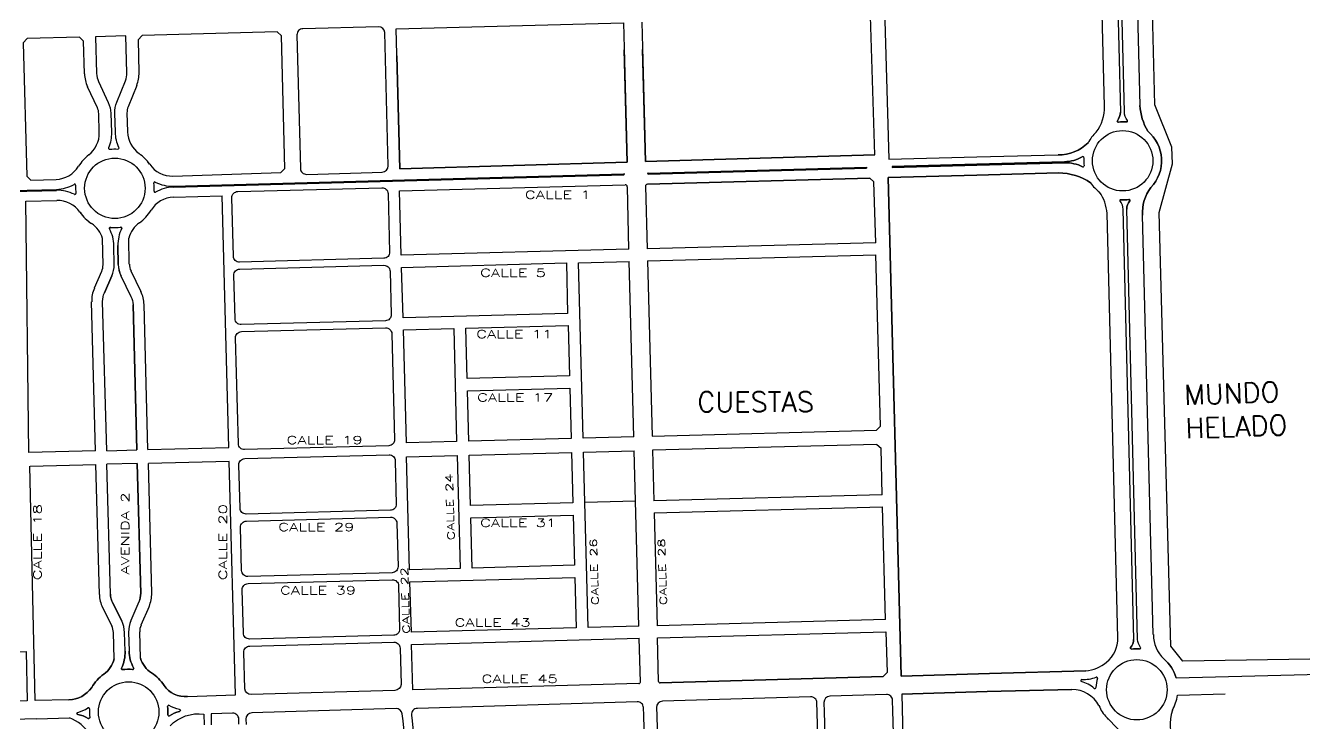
# Model space of a CAD drawing. Header units: millimetres. Extents: x 4374322 to 4409026, y 6503580 to 6534206.
# Drawn here: x 4379450 to 4380729, y 6515679 to 6516377 of the extents above; entities that cross this region are included whole.
import ezdxf

# ---------------------------------------------------------------- set-up
doc = ezdxf.new("R2010")
doc.units = ezdxf.units.MM
for name, color, linetype in [('LINEA CALLE', 252, 'Continuous'), ('NOMBRE BARRIO', 8, 'Continuous'), ('NOMBRE CALLE', 252, 'Continuous')]:
    doc.layers.add(name, color=color, linetype=linetype)
doc.styles.add('ROMANS', font='romans')

msp = doc.modelspace()

# ---------------------------------------------------------------- linework, layer by layer
at = {"layer": 'LINEA CALLE', "transparency": 33554687}
for p, q in [((4380290.9, 6517001.3, -648.1), (4380313.3, 6516243.2, -648.1)), ((4379820.9, 6516373.5, -648.1), (4380048.1, 6516379.5, -648.1)), ((4380048.1, 6516379.5, -648.1), (4380051.8, 6516240.2, -648.1)), ((4380066.2, 6516380, -648.1), (4380069.9, 6516240.7, -648.1)), ((4380299.1, 6516247.6, -648.1), (4380295, 6516386, -648.1)), ((4379566.9, 6516366.8, -648.1), (4379563, 6516362.6, -648.1)), ((4379702, 6516370.3, -648.1), (4379566.9, 6516366.8, -648.1)), ((4379706.1, 6516366.4, -648.1), (4379702, 6516370.3, -648.1)), ((4379709.6, 6516233.8, -648.1), (4379706.1, 6516366.4, -648.1)), ((4379824.6, 6516233.3, -648.1), (4379820.9, 6516373.5, -648.1)), ((4379452, 6516363.7, -648.1), (4379448.1, 6516359.6, -648.1)), ((4379448.1, 6516359.6, -648.1), (4379451.6, 6516226, -648.1)), ((4379504.4, 6516365.1, -648.1), (4379452, 6516363.7, -648.1)), ((4379508.5, 6516361.2, -648.1), (4379504.4, 6516365.1, -648.1)), ((4379509.4, 6516328.4, -648.1), (4379508.5, 6516361.2, -648.1)), ((4379563, 6516362.6, -648.1), (4379563.8, 6516329.8, -648.1)), ((4379821.6, 6516346.3, -648.1), (4379824.6, 6516233.3, -648.1)), ((4379824.6, 6516233.3, -648.1), (4379821.6, 6516346.3, -648.1)), ((4380051.8, 6516240.2, -648.1), (4380048.8, 6516352.3, -648.1)), ((4380048.8, 6516352.3, -648.1), (4380051.8, 6516240.2, -648.1)), ((4380066.9, 6516352.8, -648.1), (4380069.9, 6516240.7, -648.1)), ((4380069.9, 6516240.7, -648.1), (4380066.9, 6516352.8, -648.1)), ((4379522.2, 6516294.6, -648.1), (4379512.4, 6516315.6, -648.1)), ((4379561.5, 6516316.9, -648.1), (4379552.9, 6516295.4, -648.1)), ((4379551.8, 6516289.4, -648.1), (4379552.3, 6516270.3, -648.1)), ((4379524.1, 6516269.6, -648.1), (4379523.6, 6516288.7, -648.1)), ((4379824.6, 6516233.3, -648.1), (4380051.8, 6516240.2, -648.1)), ((4380051.8, 6516240.2, -648.1), (4379824.6, 6516233.3, -648.1)), ((4380069.9, 6516240.7, -648.1), (4380299.1, 6516247.6, -648.1)), ((4380299.1, 6516247.6, -648.1), (4380069.9, 6516240.7, -648.1)), ((4379451.6, 6516226, -648.1), (4379455.8, 6516222.1, -648.1)), ((4379597.7, 6516226.2, -648.1), (4379705.7, 6516229.7, -648.1)), ((4379598, 6516216.1, -648.1), (4380048.5, 6516228.5, -648.1)), ((4379598, 6516216.1, -648.1), (4380048.5, 6516228.5, -648.1)), ((4379598, 6516215.1, -648.1), (4380048.5, 6516227.5, -648.1)), ((4379598, 6516215.1, -648.1), (4380048.5, 6516227.5, -648.1)), ((4379705.7, 6516229.7, -648.1), (4379709.6, 6516233.8, -648.1)), ((4380072.7, 6516229.2, -648.1), (4380290.8, 6516235.2, -648.1)), ((4380072.7, 6516229.2, -648.1), (4380290.8, 6516235.2, -648.1)), ((4380072.7, 6516228.2, -648.1), (4380290.8, 6516234.2, -648.1)), ((4380072.7, 6516228.2, -648.1), (4380290.8, 6516234.2, -648.1)), ((4379322.7, 6516208.6, -648.1), (4379481.3, 6516212.9, -648.1)), ((4379322.7, 6516208.6, -648.1), (4379481.3, 6516212.9, -648.1)), ((4379455.8, 6516222.1, -648.1), (4379481, 6516222.8, -648.1)), ((4379824.1, 6516211.3, -648.1), (4380049.8, 6516217.5, -648.1)), ((4379824.1, 6516211.3, -648.1), (4380049.8, 6516217.5, -648.1)), ((4380053.5, 6516153, -648.1), (4380051.9, 6516215.5, -648.1)), ((4380053.5, 6516153, -648.1), (4380051.9, 6516215.5, -648.1)), ((4380070, 6516216, -648.1), (4380071.7, 6516153.5, -648.1)), ((4380070, 6516216, -648.1), (4380071.7, 6516153.5, -648.1)), ((4380294.3, 6516224.2, -648.1), (4380298.4, 6516220.3, -647.1)), ((4380300.1, 6516159.5, 390.6), (4380298.4, 6516220.3, 390.6)), ((4378661.8, 6516193.2, -648.1), (4379481.3, 6516211.9, -648.1)), ((4378661.8, 6516193.2, -648.1), (4379481.3, 6516211.9, -648.1)), ((4379598.3, 6516205.1, -648.1), (4379647, 6516206.4, -648.1)), ((4379826, 6516147, 390.6), (4379824.1, 6516211.3, 390.6)), ((4380542.1, 6515764.5), (4380531.4, 6516188.9)), ((4380542.1, 6515764.5), (4380531.4, 6516188.9)), ((4380577.5, 6515767.7), (4380566.9, 6516187.2)), ((4380577.5, 6515767.7), (4380566.9, 6516187.2)), ((4379527.9, 6516137.6, -648.1), (4379527.5, 6516163.8, -648.1)), ((4379527.9, 6516137.6, -648.1), (4379527.5, 6516163.8, -648.1)), ((4379554.1, 6516138.1, -648.1), (4379553.7, 6516164.2, -648.1)), ((4379539, 6516137.8, -648.1), (4379538.7, 6516156.6, -648.1)), ((4379539, 6516137.8, -648.1), (4379538.7, 6516156.6, -648.1)), ((4379543, 6516137.9, -648.1), (4379542.7, 6516156.7, -648.1)), ((4380053.5, 6516153, 390.6), (4379826, 6516147, 390.6)), ((4380300.1, 6516159.5, 390.6), (4380071.7, 6516153.5, 390.6)), ((4380003.2, 6516139.6, 390.6), (4380053.8, 6516140.9, 390.6)), ((4380007.8, 6515964.2, 390.6), (4380003.2, 6516139.6, 390.6)), ((4380058.5, 6515965.6, -648.1), (4380053.8, 6516140.9, -648.1)), ((4380058.5, 6515965.6, -648.1), (4380053.8, 6516140.9, -648.1)), ((4380072, 6516141.4, 390.6), (4380300.4, 6516147.4, 390.6)), ((4380072, 6516141.4, -648.1), (4380076.6, 6515966.1, -648.1)), ((4380072, 6516141.4, -648.1), (4380076.6, 6515966.1, -648.1)), ((4380304.9, 6515976.1, 390.6), (4380300.4, 6516147.4, 390.6)), ((4379526.5, 6516130.8, -648.1), (4379519.1, 6516114.1, -648.1)), ((4379536.7, 6516126.3, -648.1), (4379529.3, 6516109.6, -648.1)), ((4379536.7, 6516126.3, -648.1), (4379529.3, 6516109.6, -648.1)), ((4379545.8, 6516126.4, -648.1), (4379555.8, 6516105.9, -648.1)), ((4379545.8, 6516126.4, -648.1), (4379555.8, 6516105.9, -648.1)), ((4379555.8, 6516131.3, -648.1), (4379565.8, 6516110.8, -648.1)), ((4379555.8, 6516131.3, -648.1), (4379565.8, 6516110.8, -648.1)), ((4379520.4, 6515951.4, -648.1), (4379516.4, 6516100.6, -648.1)), ((4379531.5, 6515951.6, -648.1), (4379527.5, 6516100.9, -648.1)), ((4379531.5, 6515951.6, -648.1), (4379527.5, 6516100.9, -648.1)), ((4379561.7, 6515952.4, -648.1), (4379557.9, 6516097.6, -648.1)), ((4379561.7, 6515952.4, -648.1), (4379557.9, 6516097.6, -648.1)), ((4379572.8, 6515952.7, -648.1), (4379568.9, 6516097.9, -648.1)), ((4380076.6, 6515966.1, 390.6), (4380301, 6515972, 390.6)), ((4380304.9, 6515976.1, 390.6), (4380301, 6515972, 390.6)), ((4380058.5, 6515965.6, 390.6), (4380007.8, 6515964.2, 390.6)), ((4380301.4, 6515957.9, 390.6), (4380077, 6515952, 390.6)), ((4380301.4, 6515957.9, 390.6), (4380305.5, 6515954, 390.6)), ((4379893.8, 6515947.1, 390.6), (4379996.1, 6515949.8, 390.6)), ((4379895.1, 6515896.7, 390.6), (4379893.8, 6515947.1, 390.6)), ((4379996.1, 6515949.8, 390.6), (4379997.4, 6515899.4, 390.6)), ((4380008.2, 6515950.1, 390.6), (4380058.8, 6515951.5, 390.6)), ((4380012.8, 6515774.8, 390.6), (4380008.2, 6515950.1, 390.6)), ((4380063.5, 6515776.1, -648.1), (4380058.8, 6515951.5, -648.1)), ((4380063.5, 6515776.1, -648.1), (4380058.8, 6515951.5, -648.1)), ((4380077, 6515952, -648.1), (4380078.3, 6515901.6, -648.1)), ((4380306.7, 6515907.6, 390.6), (4380305.5, 6515954, 390.6)), ((4379524.2, 6515807.9, -648.1), (4379520.7, 6515937.7, -648.1)), ((4379524.2, 6515807.9, -648.1), (4379520.7, 6515937.7, -648.1)), ((4379535.3, 6515808.2, -648.1), (4379531.8, 6515938, -648.1)), ((4379535.3, 6515808.2, -648.1), (4379531.8, 6515938, -648.1)), ((4379565.5, 6515809, -648.1), (4379562.1, 6515938.7, -648.1)), ((4379565.5, 6515809, -648.1), (4379562.1, 6515938.7, -648.1)), ((4379576.6, 6515809.3, -648.1), (4379573.2, 6515938.9, -648.1)), ((4380306.7, 6515907.6, 390.6), (4380078.3, 6515901.6, 390.6)), ((4379997.4, 6515899.4, 390.6), (4379895.1, 6515896.7, 390.6)), ((4380060.2, 6515901.1, 390.6), (4380009.5, 6515899.8, 390.6)), ((4380078.6, 6515889.5, 390.6), (4380307, 6515895.5, 390.6)), ((4380310, 6515782.7, 390.6), (4380307, 6515895.5, 390.6)), ((4379895.5, 6515884.6, 390.6), (4379997.7, 6515887.3, 390.6)), ((4379896.8, 6515834.3, 390.6), (4379895.5, 6515884.6, 390.6)), ((4379997.7, 6515887.3, 390.6), (4379999.1, 6515837, 390.6)), ((4380078.6, 6515889.5, -648.1), (4380081.6, 6515776.6, -648.1)), ((4379999.1, 6515837, 390.6), (4379896.8, 6515834.3, 390.6)), ((4379527.5, 6515794.8, -648.1), (4379536.6, 6515776.5, -648.1)), ((4379527.5, 6515794.8, -648.1), (4379536.6, 6515776.5, -648.1)), ((4379537.4, 6515799.8, -648.1), (4379546.5, 6515781.4, -648.1)), ((4379537.4, 6515799.8, -648.1), (4379546.5, 6515781.4, -648.1)), ((4379563.8, 6515800.5, -648.1), (4379555.7, 6515781.7, -648.1)), ((4379563.8, 6515800.5, -648.1), (4379555.7, 6515781.7, -648.1)), ((4379574, 6515796, -648.1), (4379565.8, 6515777.2, -648.1)), ((4379574, 6515796, -648.1), (4379565.8, 6515777.2, -648.1)), ((4380310, 6515782.7, 390.6), (4380081.6, 6515776.6, 390.6)), ((4379539, 6515743.5, -648.1), (4379538.3, 6515769.7, -648.1)), ((4379539, 6515743.5, -648.1), (4379538.3, 6515769.7, -648.1)), ((4379549.9, 6515751.1, -648.1), (4379549.4, 6515770, -648.1)), ((4379549.9, 6515751.1, -648.1), (4379549.4, 6515770, -648.1)), ((4379553.4, 6515770.1, -648.1), (4379553.9, 6515751.3, -648.1)), ((4379553.4, 6515770.1, -648.1), (4379553.9, 6515751.3, -648.1)), ((4379565.2, 6515744.2, -648.1), (4379564.5, 6515770.4, -648.1)), ((4379565.2, 6515744.2, -648.1), (4379564.5, 6515770.4, -648.1)), ((4380063.5, 6515776.1, 390.6), (4380012.8, 6515774.8, 390.6)), ((4380081.9, 6515764.5, 390.6), (4380310.3, 6515770.6, 390.6)), ((4379836.3, 6515758, 390.6), (4380063.8, 6515764.1, 390.6)), ((4379837.5, 6515712.4, -648.1), (4379836.3, 6515758, 390.6)), ((4380065, 6515720.3, -648.1), (4380063.8, 6515764.1, -648.1)), ((4380065, 6515720.3, -648.1), (4380063.8, 6515764.1, -648.1)), ((4380083.1, 6515720.9, -628.6), (4380081.9, 6515764.5, 390.6)), ((4380063.5, 6515718.9, -648.1), (4379837.5, 6515712.4, -648.1)), ((4380063.5, 6515718.9, -648.1), (4379837.5, 6515712.4, -648.1)), ((4379493.8, 6515702.6, -648.1), (4379459.9, 6515701.7, -648.1)), ((4379493.8, 6515702.6, -648.1), (4379459.9, 6515701.7, -648.1)), ((4380326.1, 6515708.2, 390.6), (4380330.2, 6515553.2, 390.6)), ((4380326.1, 6515708.2, 390.6), (4380330.2, 6515553.2, 390.6)), ((4379461.5, 6515683.5, -648.1), (4379494.3, 6515684.5, -648.1)), ((4379831.6, 6515641.9, -648.1), (4379827.7, 6515681.6, -648.1)), ((4380589.3, 6515625.1, -648.1), (4380531, 6515684.8, -648.1)), ((4380589.3, 6515625.1, -648.1), (4380531, 6515684.8, -648.1))]:
    msp.add_line(p, q, dxfattribs=at)
at = {"layer": 'LINEA CALLE', "transparency": 33554687, "elevation": -648.1}
for points in [[(4380550.8, 6516280.3, 0.051443), (4380542.7, 6516280.1, -0.603171), (4380541.7, 6516281.6, 0.144294), (4380544.6, 6516290.2, -0.144294), (4380541.7, 6516281.6, 0.603171), (4380542.7, 6516280.1, -0.051443), (4380550.8, 6516280.3, 0.603171), (4380551.8, 6516281.8, -0.161837), (4380548.6, 6516290.3), (4380530.3, 6517009.2), (4380526.3, 6517009.1), (4380544.6, 6516290.2)], [(4380313.3, 6516243.2), (4380401.2, 6516245.4), (4380482.4, 6516247.4, 0.202104), (4380512.3, 6516259.4, -0.202104), (4380482.4, 6516247.4)], [(4380545, 6516202.6, 0.051443), (4380553.1, 6516202.8, -0.603171), (4380554.1, 6516201.3, 0.188935), (4380551, 6516193.1, -0.188935), (4380554.1, 6516201.3, 0.603171), (4380553.1, 6516202.8, -0.051443), (4380545, 6516202.6, 0.603171), (4380544.1, 6516201.1, -0.183517), (4380547, 6516193), (4380557.9, 6515763)], [(4380563.9, 6515753.5, 0.051443), (4380555.8, 6515753.3, -0.603171), (4380554.8, 6515754.7, 0.189861), (4380557.9, 6515763, -0.189861), (4380554.8, 6515754.7, 0.603171), (4380555.8, 6515753.3, -0.051443), (4380563.9, 6515753.5, 0.603171), (4380564.9, 6515755, -0.182554), (4380561.9, 6515763), (4380551, 6516193.1)], [(4379531.5, 6515951.6), (4379527.5, 6516100.9, -0.111652), (4379529.3, 6516109.6), (4379536.7, 6516126.3, 0.109518), (4379539, 6516137.8), (4379538.7, 6516156.6, 0.118367), (4379534.3, 6516173.5, -0.603171), (4379535.3, 6516175, 0.064548), (4379545.4, 6516175.2, -0.603171), (4379546.5, 6516173.7, 0.118367), (4379542.7, 6516156.7), (4379543, 6516137.9, 0.109518), (4379545.8, 6516126.4), (4379555.8, 6516105.9, -0.107384), (4379557.9, 6516097.6), (4379561.7, 6515952.4)], [(4379562.1, 6515938.7), (4379565.5, 6515809, -0.109518), (4379563.8, 6515800.5), (4379555.7, 6515781.7, 0.109518), (4379553.4, 6515770.1), (4379553.9, 6515751.3, 0.118367), (4379558.4, 6515734.4, -0.603171), (4379557.4, 6515732.9, 0.064548), (4379547.3, 6515732.7, -0.603171), (4379546.3, 6515734.1, 0.118367), (4379549.9, 6515751.1), (4379549.4, 6515770, 0.109518), (4379546.5, 6515781.4), (4379537.4, 6515799.8, -0.109518), (4379535.3, 6515808.2), (4379531.8, 6515938)], [(4379558.4, 6515734.4, -0.118367), (4379553.9, 6515751.3, 0.118367), (4379558.4, 6515734.4, -0.603171), (4379557.4, 6515732.9, 0.064548), (4379547.3, 6515732.7, -0.603171), (4379546.3, 6515734.1, 0.118367), (4379549.9, 6515751.1, -0.118367), (4379546.3, 6515734.1, 0.603171), (4379547.3, 6515732.7, -0.064548), (4379557.4, 6515732.9, 0.603171), (4379558.4, 6515734.4)], [(4379612.4, 6515706, -0.281995), (4379588.8, 6515717, 0.104723), (4379576.4, 6515729.4, -0.176058), (4379565.2, 6515744.2, 0.176058), (4379576.4, 6515729.4, -0.104723), (4379588.8, 6515717, 0.281995), (4379612.4, 6515706), (4379660.2, 6515707.4)], [(4380241.6, 6515690.3), (4380241.3, 6515699.7, 0.415364), (4380235.1, 6515705.6), (4380087, 6515701.1, 0.413095), (4380081.1, 6515694.9), (4380081.3, 6515686.6)], [(4380317.3, 6515692), (4380317, 6515702, 0.414449), (4380310.8, 6515707.8), (4380254.2, 6515706.1, 0.413065), (4380248.4, 6515699.9), (4380248.6, 6515690.4)], [(4379604.4, 6515693, -0.790444), (4379604.4, 6515691, 0.790444), (4379604.4, 6515693, -0.077482), (4379593.9, 6515696.9, 0.620377), (4379592.4, 6515695.9, -0.054023), (4379592.7, 6515687.4, 0.620377), (4379594.2, 6515686.5, -0.077482), (4379604.4, 6515691, 0.077482), (4379594.2, 6515686.5, -0.620377), (4379592.7, 6515687.4, 0.054023), (4379592.4, 6515695.9)], [(4379604.4, 6515693, -0.077482), (4379593.9, 6515696.9, 0.620377), (4379592.4, 6515695.9)], [(4379594.9, 6515676.6, -0.232336), (4379628.6, 6515688.3), (4379628.9, 6515677.4)], [(4379663.7, 6515678.2), (4379663.6, 6515683.3, 0.416147), (4379657.3, 6515689.2), (4379635.8, 6515688.5), (4379636.1, 6515677.5)], [(4379827.7, 6515681.6), (4379826.9, 6515688.4, 0.39022), (4379820.7, 6515693.8), (4379676.5, 6515689.4, 0.412907), (4379670.6, 6515683.2), (4379670.8, 6515678)], [(4380068.2, 6515686.7), (4380068, 6515694.8, 0.415342), (4380061.8, 6515700.6), (4379842, 6515694, 0.438621), (4379836.2, 6515687.3), (4379836.8, 6515681.4)], [(4380081.3, 6515686.6), (4380082.4, 6515647.8, 0.414026), (4380088.6, 6515641.9), (4380236.7, 6515645.7, 0.414371), (4380242.6, 6515651.9), (4380241.6, 6515690.3)], [(4380248.6, 6515690.4), (4380251.1, 6515597.7, 0.414056), (4380257.3, 6515591.8), (4380314.1, 6515593.3, 0.415286), (4380320, 6515599.5), (4380317.3, 6515692)], [(4379836.8, 6515681.4), (4379840.9, 6515641, 0.388936), (4379847, 6515635.6), (4380063.4, 6515641.2, 0.414392), (4380069.3, 6515647.4), (4380068.2, 6515686.7)]]:
    msp.add_lwpolyline(points, format="xyb", dxfattribs=at)
at = {"layer": 'LINEA CALLE', "transparency": 33554687}
for points in [[(4380600.4, 6515724.5), (4380770.7, 6515729), (4380770.7, 6515729), (4380759.9, 6516157.5), (4380738.2, 6517013.3), (4380551.7, 6517009.7), (4380546.1, 6517009.6), (4380564.1, 6516296.9)], [(4380601.8, 6515707.1), (4380649.3, 6515708.4)]]:
    msp.add_lwpolyline(points, dxfattribs=at)
at = {"layer": 'LINEA CALLE', "color": 251, "true_color": 0x636466, "transparency": 33554687}
msp.add_lwpolyline([(4380579.1, 6516297.3), (4380561.9, 6516991.1), (4380724.2, 6516993.7), (4380744.9, 6516157.1), (4380755.3, 6515743.6), (4380607, 6515741.2), (4380595.1, 6515756.3), (4380583.5, 6516189.7), (4380596.8, 6516238.3), (4380596.2, 6516255), (4380579.1, 6516297.3)], close=True, dxfattribs=at)
at = {"layer": 'LINEA CALLE', "transparency": 33554687}
for points, elevation in [([(4379550.8, 6516366.4), (4379520.5, 6516365.6), (4379521.5, 6516328.7, 0.102585), (4379523.4, 6516320.7), (4379533.1, 6516299.7, -0.102585), (4379535.7, 6516289), (4379536.2, 6516269.9, -0.101349), (4379533.4, 6516254.4, 0.572687), (4379534.5, 6516253, -0.052883), (4379542.8, 6516253.2, 0.572685), (4379543.8, 6516254.7, -0.101264), (4379540.2, 6516270), (4379539.7, 6516289.1, -0.102586), (4379541.6, 6516300), (4379550.3, 6516321.4, 0.102585), (4379551.7, 6516329.5)], -648.1), ([(4379727.6, 6516373.6, 0.414214), (4379721.7, 6516367.4), (4379725.2, 6516233.8, 0.415343), (4379731.4, 6516227.9), (4379796.9, 6516229.9), (4379807, 6516230.2, 0.413086), (4379812.9, 6516236.4), (4379809.4, 6516369.7, 0.414213), (4379803.2, 6516375.6)], -648.1), ([(4380564.1, 6516296.9, 0.117144), (4380572, 6516271.2, -0.117144)], -648.1), ([(4380575.2, 6516214.8, 0.430158), (4380572, 6516271.2, -0.430158)], -648.1), ([(4380488.9, 6516240.5, 0.125074), (4380506.6, 6516245.5, -0.125074)], -648.1), ([(4380506.9, 6516235.5, 0.124915), (4380489, 6516239.5, -0.124915)], -648.1), ([(4380514.9, 6516219.4, 0.156743), (4380482.9, 6516229.3, -0.156743)], -648.1), ([(4379662.5, 6516210.8), (4379806.6, 6516214.6, -0.414214), (4379812.8, 6516208.7), (4379814.3, 6516150.2, -0.414214), (4379808.5, 6516144), (4379664.3, 6516140.2, -0.414214), (4379658.1, 6516146.1), (4379656.6, 6516204.6, -0.414214)], 390.6), ([(4380575.2, 6516214.8, 0.186789), (4380566.9, 6516187.2, -0.186789)], -648.1), ([(4379664.5, 6516133.2), (4379808.6, 6516137, -0.414214), (4379814.8, 6516131.1), (4379816, 6516087.7, -0.414214), (4379810.1, 6516081.5), (4379666, 6516077.7, -0.414214), (4379659.8, 6516083.6), (4379658.6, 6516127, -0.414214)], 390.6), ([(4379666.2, 6516070.7), (4379810.3, 6516074.5, -0.414214), (4379816.5, 6516068.6), (4379819.3, 6515962.8, -0.414214), (4379813.4, 6515956.6), (4379669.3, 6515952.7, -0.414214), (4379663.1, 6515958.6), (4379660.3, 6516064.5, -0.414214)], 390.6), ([(4379669.5, 6515943.7), (4379813.7, 6515947.5, -0.414214), (4379819.9, 6515941.6), (4379821, 6515898.3, -0.414214), (4379815.1, 6515892.1), (4379671, 6515888.3, -0.414214), (4379664.8, 6515894.1), (4379663.6, 6515937.5, -0.414214)], 390.6), ([(4379671.2, 6515881.2), (4379815.3, 6515885.1, -0.414214), (4379821.5, 6515879.2), (4379822.7, 6515835.8, -0.414214), (4379816.8, 6515829.6), (4379672.6, 6515825.8, -0.414214), (4379666.4, 6515831.7), (4379665.3, 6515875, -0.414214)], 390.6), ([(4379672.8, 6515818.8), (4379817, 6515822.6, -0.414214), (4379823.2, 6515816.7), (4379824.3, 6515773.3, -0.414214), (4379818.4, 6515767.1), (4379674.3, 6515763.3, -0.414214), (4379668.1, 6515769.2), (4379666.9, 6515812.6, -0.414214)], 390.6), ([(4379674.5, 6515756.3), (4379818.6, 6515760.1, -0.414214), (4379824.8, 6515754.2), (4379825.8, 6515717.9, -0.3722), (4379819.6, 6515711.9), (4379675.8, 6515707.8, -0.364003), (4379669.6, 6515713.5), (4379668.6, 6515750.1, -0.414214)], 390.6), ([(4379516.6, 6515714.8, -0.241164), (4379493.8, 6515702.6, 0.241164), (4379516.6, 6515714.8, -0.106665), (4379528.6, 6515728.1, 0.176058), (4379539, 6515743.5, -0.176058), (4379528.6, 6515728.1, 0.106665)], -648.1), ([(4380600.4, 6515724.5, 0.140555), (4380588.1, 6515743.5, -0.140555)], -648.1), ([(4379513.1, 6515684, 0.620377), (4379514.6, 6515685, -0.620377), (4379513.1, 6515684, 0.077482), (4379502.6, 6515687.9, -0.790444), (4379502.5, 6515689.9, 0.790444), (4379502.6, 6515687.9, -0.077482)], -648.1)]:
    msp.add_lwpolyline(points, format="xyb", close=True, dxfattribs=dict(at, elevation=elevation))
for points, elevation in [([(4380316.4, 6516235.9), (4380401.2, 6516238.2), (4380488.9, 6516240.5), (4380401.2, 6516238.2)], -648.1), ([(4380316.4, 6516234.9), (4380401.2, 6516237.2), (4380489, 6516239.5), (4380401.2, 6516237.2)], -648.1), ([(4380312.4, 6516224.7), (4380401.2, 6516227.1), (4380482.9, 6516229.3), (4380401.2, 6516227.1)], -648.1), ([(4380294.3, 6516224.2), (4380072, 6516218.1)], -648.1), ([(4380312.4, 6516224.7), (4380325.6, 6515726.3)], 390.6), ([(4380311.4, 6515729.9), (4380307.6, 6515725.8), (4380084.6, 6515719.5), (4380307.6, 6515725.8)], -648.1), ([(4380325.6, 6515726.3), (4380414, 6515728.9), (4380510, 6515731.6), (4380414, 6515728.9)], -648.1), ([(4380326.1, 6515708.2), (4380411.5, 6515710.7), (4380496.1, 6515713), (4380411.5, 6515710.7)], -648.1)]:
    msp.add_lwpolyline(points, close=True, dxfattribs=dict(at, elevation=elevation))
for points, elevation in [([(4380290.8, 6516235.2), (4380290.8, 6516234.2)], -648.1), ([(4380316.4, 6516235.9), (4380316.4, 6516234.9)], -648.1), ([(4379572.8, 6515952.7), (4379653.6, 6515954.9), (4379647, 6516206.4)], 390.6), ([(4379826.3, 6516134.9), (4379991.1, 6516139.3), (4379992.1, 6516088.9), (4379827.7, 6516084.5), (4379826.3, 6516134.9)], 390.6), ([(4379828, 6516072.4), (4379878.4, 6516073.8), (4379881.3, 6515960.9), (4379831, 6515959.6), (4379828, 6516072.4)], 390.6), ([(4379890.4, 6516074.1), (4379992.7, 6516076.8), (4379994.1, 6516026.4), (4379891.8, 6516023.7), (4379890.4, 6516074.1)], 390.6), ([(4379892.1, 6516011.6), (4379994.4, 6516014.3), (4379995.7, 6515963.9), (4379893.4, 6515961.2), (4379892.1, 6516011.6)], 390.6), ([(4379531.5, 6515951.6), (4379561.7, 6515952.4)], 390.6), ([(4379831.3, 6515945.5), (4379881.7, 6515946.8), (4379884.7, 6515833.9), (4379834.3, 6515832.6), (4379831.3, 6515945.5)], 390.6), ([(4379562.1, 6515938.7), (4379531.8, 6515938)], 390.6), ([(4379660.2, 6515707.4), (4379654, 6515940.8), (4379573.2, 6515938.9)], 390.6), ([(4379834.6, 6515820.5), (4379999.4, 6515824.9), (4380000.7, 6515774.5), (4379836, 6515770.1), (4379834.6, 6515820.5)], 390.6), ([(4380310.3, 6515770.6), (4380311.4, 6515729.9)], 390.6), ([(4379461.5, 6515683.5), (4379334, 6515679.7)], -648.1)]:
    msp.add_lwpolyline(points, dxfattribs=dict(at, elevation=elevation))
at = {"layer": 'LINEA CALLE', "linetype": 'Continuous', "transparency": 33554687, "elevation": -648.1}
for points in [[(4379450.6, 6516201.2), (4379481.6, 6516201.9)], [(4379450.6, 6516201.2), (4379481.6, 6516201.9)], [(4379520.4, 6515951.4), (4379453.7, 6515949.8), (4379450.6, 6516201.2)], [(4379520.4, 6515951.4), (4379453.7, 6515949.8), (4379450.6, 6516201.2)], [(4379493.8, 6515702.6), (4379459.9, 6515701.7), (4379454.6, 6515936.2)], [(4379493.8, 6515702.6), (4379459.9, 6515701.7), (4379454.6, 6515936.2)], [(4379455.2, 6515936.2), (4379520.7, 6515937.7)], [(4379455.2, 6515936.2), (4379520.7, 6515937.7)]]:
    msp.add_lwpolyline(points, dxfattribs=at)
msp.add_lwpolyline([(4379317.3, 6515749.6), (4379451, 6515750.8), (4379452.2, 6515701.4), (4379318.5, 6515697.6)], close=True, dxfattribs=at)
msp.add_lwpolyline([(4379317.3, 6515749.6), (4379451, 6515750.8), (4379452.2, 6515701.4), (4379318.5, 6515697.6)], close=True, dxfattribs=at)
at = {"layer": 'LINEA CALLE', "transparency": 33554687}
msp.add_polyline3d([(4380446.7, 6517006.6, 0), (4380510.6, 6517008.7, 0), (4380528.6, 6516296.1, 0)], dxfattribs=at)
for centre in [(4380546.9, 6516241.5, -648.1), (4380546.9, 6516241.5, -648.1), (4379539.7, 6516214, -648.1), (4379539.7, 6516214, -648.1), (4379539.7, 6516214, -648.1), (4379539.7, 6516214, -648.1), (4380561.1, 6515712.6, -648.1), (4380561.1, 6515712.6, -648.1), (4379553.5, 6515690.4, -648.1), (4379553.5, 6515690.4, -648.1)]:
    msp.add_circle(centre, 30.2, dxfattribs=at)
for centre, radius, start, end in [((4379541.7, 6516329.2, -648.1), 32.3, 181.5154, 204.9441), ((4379531.6, 6516328.9, -648.1), 32.3, 338.0867, 1.5154), ((4379508.5, 6516288.3, -648.1), 15.1, 1.5154, 24.9441), ((4379566.9, 6516289.8, -648.1), 15.1, 158.0867, 181.5154), ((4380489.8, 6516294, -1944.4), 38.9, 321.9744, 3.1182), ((4380489.8, 6516294, -1944.4), 38.9, 321.9744, 3.1182), ((4379496.9, 6516268.9, -648.1), 27.2, 307.9654, 1.5154), ((4379579.5, 6516271.1, -648.1), 27.2, 181.5154, 235.0537), ((4380546.9, 6516241.5, -3240.7), 38.9, 132.8011, 152.6492), ((4380546.9, 6516241.5, -3240.7), 38.9, 132.8011, 152.6492), ((4379539.7, 6516214, -648.1), 42.4, 127.9794, 148.8037), ((4379539.7, 6516214, -648.1), 42.3, 34.7548, 55.1537), ((4379539.7, 6516214, -648.1), 42.3, 34.6548, 55.0537), ((4380507.1, 6516244.7, -648.1), 1.01, 355.7025, 120.0911), ((4380507.1, 6516244.7, -648.1), 1.01, 355.7025, 120.0911), ((4380547.3, 6516241.6, -648.1), 39.3, 175.7025, 187.482), ((4380547.3, 6516241.6, -648.1), 39.3, 175.7025, 187.482), ((4379480.1, 6516250.1, -648.1), 27.2, 271.7362, 328.8177), ((4379597, 6516253.4, -648.1), 27.2, 214.495, 271.5743), ((4379597, 6516253.4, -648.1), 27.2, 214.495, 271.5743), ((4380048.5, 6516228, -648.1), 0.504, 271.5743, 91.5743), ((4380048.5, 6516228, -648.1), 0.504, 271.5743, 91.5743), ((4380072.7, 6516228.7, -648.1), 0.504, 91.5743, 271.5743), ((4380072.7, 6516228.7, -648.1), 0.504, 91.5743, 271.5743), ((4380507.3, 6516236.4, -648.1), 1.01, 243.0934, 7.482), ((4380507.3, 6516236.4, -648.1), 1.01, 243.0934, 7.482), ((4379480.3, 6516250.2, -648.1), 37.3, 271.5743, 300.0731), ((4379480.3, 6516250.2, -648.1), 37.3, 271.5743, 300.0731), ((4379499.4, 6516217.1, -648.1), 1.01, 355.6845, 120.0731), ((4379499.4, 6516217.1, -648.1), 1.01, 355.6845, 120.0731), ((4379539.7, 6516214, -648.1), 39.3, 175.6845, 187.464), ((4379539.7, 6516214, -648.1), 39.3, 175.6845, 187.464), ((4379579.6, 6516219.3, -648.1), 1.01, 63.0754, 187.464), ((4379579.6, 6516219.3, -648.1), 1.01, 63.0754, 187.464), ((4379539.7, 6516214, -648.1), 39.3, 355.6845, 7.464), ((4379539.7, 6516214, -648.1), 39.3, 355.6845, 7.464), ((4379597, 6516253.4, -648.1), 37.3, 243.0754, 271.5743), ((4379599.1, 6516177.9, -648.1), 37.3, 91.5743, 120.0731), ((4379599.1, 6516177.9, -648.1), 37.3, 91.5743, 120.0731), ((4380049.8, 6516215.5, -648.1), 2.02, 1.5154, 91.5743), ((4380049.8, 6516215.5, -648.1), 2.02, 1.5154, 91.5743), ((4380072, 6516216.1, -648.1), 2.02, 91.5743, 181.5154), ((4380072, 6516216.1, -648.1), 2.02, 91.5743, 181.5154), ((4380546.9, 6516241.5, -648.1), 38.9, 214.5752, 233.6249), ((4379482.3, 6516174.7, -648.1), 37.3, 63.0754, 91.5743), ((4379482.3, 6516174.7, -648.1), 27.2, 34.495, 91.5743), ((4379482.3, 6516174.7, -648.1), 27.2, 34.495, 91.5743), ((4379499.7, 6516208.8, -648.1), 1.01, 243.0754, 7.464), ((4379499.7, 6516208.8, -648.1), 1.01, 243.0754, 7.464), ((4379599.1, 6516177.9, -648.1), 27.2, 91.5743, 148.6535), ((4379599.1, 6516177.9, -648.1), 27.2, 91.5743, 148.6535), ((4379579.9, 6516211, -648.1), 1.01, 175.6845, 300.0731), ((4379579.9, 6516211, -648.1), 1.01, 175.6845, 300.0731), ((4380487.9, 6516185.4, -1944.4), 43.6, 4.5913, 34.5317), ((4380487.9, 6516185.4, -1944.4), 43.6, 4.5913, 34.5317), ((4379539.7, 6516214, -648.1), 42.3, 214.495, 236.6148), ((4379539.7, 6516214, -648.1), 42.3, 214.495, 236.6148), ((4379539.7, 6516214, -648.1), 42.3, 214.595, 236.7148), ((4379539.7, 6516214, -648.1), 42.3, 214.595, 236.7148), ((4379539.7, 6516214, -648.1), 42.3, 305.4495, 328.7535), ((4379539.7, 6516214, -648.1), 42.3, 305.4495, 328.7535), ((4379501.4, 6516156, -648.1), 27.2, 16.6746, 56.6148), ((4379501.4, 6516156, -648.1), 27.2, 16.6746, 56.6148), ((4379535.2, 6516174, -648.1), 1.01, 83.6457, 208.0343), ((4379535.2, 6516174, -648.1), 1.01, 83.6457, 208.0343), ((4379535.3, 6516174, -648.1), 1.01, 83.7457, 208.1343), ((4379535.3, 6516174, -648.1), 1.01, 83.7457, 208.1343), ((4379539.7, 6516214, -648.1), 39.3, 263.6457, 278.4186), ((4379545.6, 6516174.2, -648.1), 1.01, 334.03, 98.4186), ((4379580, 6516157.4, -648.1), 27.2, 125.4495, 165.3897), ((4379501.4, 6516156, -648.1), 37.3, 1.0321, 28.0343), ((4379501.4, 6516156, -648.1), 37.3, 1.0321, 28.0343), ((4379580, 6516157.4, -648.1), 37.3, 154.03, 181.0321), ((4379580, 6516157.4, -648.1), 37.3, 154.03, 181.0321), ((4379511.8, 6516137.3, -648.1), 16.1, 336.0321, 1.0321), ((4379511.8, 6516137.3, -648.1), 16.1, 336.0321, 1.0321), ((4379511.8, 6516137.3, -648.1), 27.2, 336.0321, 1.0321), ((4379511.8, 6516137.3, -648.1), 27.2, 336.0321, 1.0321), ((4379570.3, 6516138.4, -648.1), 27.2, 181.0321, 206.0321), ((4379570.3, 6516138.4, -648.1), 27.2, 181.0321, 206.0321), ((4379570.3, 6516138.4, -648.1), 16.1, 181.0321, 206.0321), ((4379570.3, 6516138.4, -648.1), 16.1, 181.0321, 206.0321), ((4379547.7, 6516101.4, -648.1), 31.2, 156.0321, 181.5154), ((4379547.7, 6516101.4, -648.1), 31.2, 156.0321, 181.5154), ((4379537.7, 6516097, -648.1), 31.2, 1.5154, 26.0321), ((4379537.7, 6516097, -648.1), 31.2, 1.5154, 26.0321), ((4379555.4, 6515808.8, -648.1), 31.2, 181.5154, 206.5154), ((4379555.4, 6515808.8, -648.1), 31.2, 181.5154, 206.5154), ((4379555.4, 6515808.8, -648.1), 20.2, 181.5154, 206.5154), ((4379555.4, 6515808.8, -648.1), 20.2, 181.5154, 206.5154), ((4379545.3, 6515808.5, -648.1), 20.2, 336.5154, 1.5154), ((4379545.3, 6515808.5, -648.1), 20.2, 336.5154, 1.5154), ((4379545.3, 6515808.5, -648.1), 31.2, 336.5154, 1.5154), ((4379545.3, 6515808.5, -648.1), 31.2, 336.5154, 1.5154), ((4379522.2, 6515769.3, -648.1), 27.2, 1.5154, 26.5154), ((4379522.2, 6515769.3, -648.1), 27.2, 1.5154, 26.5154), ((4379580.6, 6515770.8, -648.1), 27.2, 156.5154, 181.5154), ((4379580.6, 6515770.8, -648.1), 27.2, 156.5154, 181.5154), ((4379522.2, 6515769.3, -648.1), 16.1, 1.5154, 26.5154), ((4379522.2, 6515769.3, -648.1), 16.1, 1.5154, 26.5154), ((4379580.6, 6515770.8, -648.1), 16.1, 156.5154, 181.5154), ((4379580.6, 6515770.8, -648.1), 16.1, 156.5154, 181.5154), ((4380610.6, 6515767.7, 648.1), 33, 179.9728, 227.1102), ((4380610.6, 6515767.7, 648.1), 33, 179.9728, 227.1102), ((4380512.3, 6515763.6, 648.1), 29.8, 308.4337, 1.774), ((4380512.3, 6515763.6, 648.1), 29.8, 308.4337, 1.774), ((4380506.8, 6515768.8, -648.1), 37.4, 274.9304, 310.1235), ((4380506.8, 6515768.8, -648.1), 37.4, 274.9304, 310.1235), ((4380063.5, 6515720.3, -648.1), 1.42, 267.8208, 1.6369), ((4380063.5, 6515720.3, -648.1), 1.42, 267.8208, 1.6369), ((4380084.4, 6515720.7, -628.6), 1.28, 172.4065, 282.7246), ((4380084.4, 6515720.7, -628.6), 1.28, 172.4065, 282.7246), ((4380506, 6515721.8, -648.1), 1.01, 87.7764, 253.2371), ((4380506, 6515721.8, -648.1), 1.01, 87.7764, 253.2371), ((4380495.3, 6515686.1, -648.1), 36.3, 50.1197, 73.2371), ((4380495.3, 6515686.1, -648.1), 36.3, 50.1197, 73.2371), ((4380507.5, 6515759.1, -648.1), 36.3, 267.7764, 290.8938), ((4380507.5, 6515759.1, -648.1), 36.3, 267.7764, 290.8938), ((4380519.2, 6515714.7, -648.1), 1.01, 230.1197, 357.3777), ((4380519.2, 6515714.7, -648.1), 1.01, 230.1197, 357.3777), ((4380559.5, 6515712.9, -648.1), 39.3, 163.6358, 177.3777), ((4380559.5, 6515712.9, -648.1), 39.3, 163.6358, 177.3777), ((4380520.8, 6515724.2, -648.1), 1.01, 343.6358, 110.8938), ((4380520.8, 6515724.2, -648.1), 1.01, 343.6358, 110.8938), ((4380495.8, 6515681.6, -648.1), 31.4, 28.9499, 89.357), ((4380495.8, 6515681.6, -648.1), 31.4, 28.9499, 89.357), ((4380561.1, 6515712.6, -648.1), 41, 329.9804, 352.3089), ((4380561.1, 6515712.6, -648.1), 41, 329.9804, 352.3089), ((4379493.1, 6515724.9, -648.1), 36.3, 285.0867, 302.809), ((4379493.1, 6515724.9, -648.1), 36.3, 285.0867, 302.809), ((4379513.3, 6515693.6, -648.1), 1.01, 355.551, 122.809), ((4379513.3, 6515693.6, -648.1), 1.01, 355.551, 122.809), ((4379553.5, 6515690.4, -648.1), 39.3, 175.551, 187.9201), ((4379553.5, 6515690.4, -648.1), 39.3, 175.551, 187.9201), ((4380555.8, 6515709.2, -648.1), 34.8, 200.8265, 224.5675), ((4380555.8, 6515709.2, -648.1), 34.8, 200.8265, 224.5675), ((4380635.2, 6515678.4, -648.1), 40.9, 160.4674, 209.0937), ((4380635.2, 6515678.4, -648.1), 40.9, 160.4674, 209.0937), ((4379482.4, 6515649.5, 1429.4), 36.9, 29.4836, 71.1676), ((4380511.4, 6515664.2, -648.1), 28.4, 42.3192, 46.4003)]:
    msp.add_arc(centre, radius, start, end, dxfattribs=at)

# ---------------------------------------------------------------- texts
at = {"layer": 'NOMBRE BARRIO', "transparency": 33554687}
note = msp.add_mtext_dynamic_manual_height_columns('\\pi14.986;CUESTAS\\P\\pi76.89;', width=153.781, gutter_width=2771.7, heights=[32.1, 0], dxfattribs=dict(at, insert=(4380106.8, 6516010.4), char_height=20, attachment_point=1, style='ROMANS'))
for column, words in zip(note.columns.linked_columns, ['\\pi76.89;']):
    column.text = words
at = {"layer": 'NOMBRE BARRIO', "color": 251, "true_color": 0x636466, "transparency": 33554687, "insert": (4380608.1, 6516017.4), "char_height": 20, "attachment_point": 1, "rotation": 1.9072, "style": 'ROMANS'}
msp.add_mtext_dynamic_manual_height_columns('MUNDO HELADO', width=152.489, gutter_width=135, heights=[74.7], dxfattribs=at)
msp.add_mtext_dynamic_manual_height_columns('MUNDO HELADO', width=152.489, gutter_width=135, heights=[74.7], dxfattribs=at)
at = {"layer": 'NOMBRE CALLE', "transparency": 33554687, "style": 'ROMANS', "width": 1.5}
for s, p in [('CALLE 1', (4379949.5, 6516203.5)), ('CALLE 5', (4379904.7, 6516125.5)), ('CALLE 11', (4379900.8, 6516064.2)), ('CALLE 17', (4379901.7, 6516000.9)), ('CALLE 19', (4379711.3, 6515958.3)), ('CALLE 31', (4379904.7, 6515875.5)), ('CALLE 29', (4379703, 6515871.3)), ('CALLE 39', (4379704.7, 6515808)), ('CALLE 43', (4379879.2, 6515775.8)), ('CALLE 45', (4379906.2, 6515719.5))]:
    msp.add_text(s, height=8, dxfattribs=at).set_placement(p)
for s, height, rotation, p in [('CALLE 24', 7, 91.781, (4379879.2, 6515862.1)), ('AVENIDA 2', 8, 90, (4379554, 6515827.6)), ('CALLE 18', 8, 90, (4379466.3, 6515822.1)), ('CALLE 20', 8, 90, (4379651.7, 6515822.1)), ('CALLE 26', 7, 91.781, (4380023.3, 6515797.2)), ('CALLE 28', 7, 91.781, (4380091.4, 6515797.2)), ('CALLE 22', 7, 91.781, (4379834.5, 6515768.7))]:
    msp.add_text(s, height=height, rotation=rotation, dxfattribs=at).set_placement(p)

doc.saveas('drawing.dxf')
